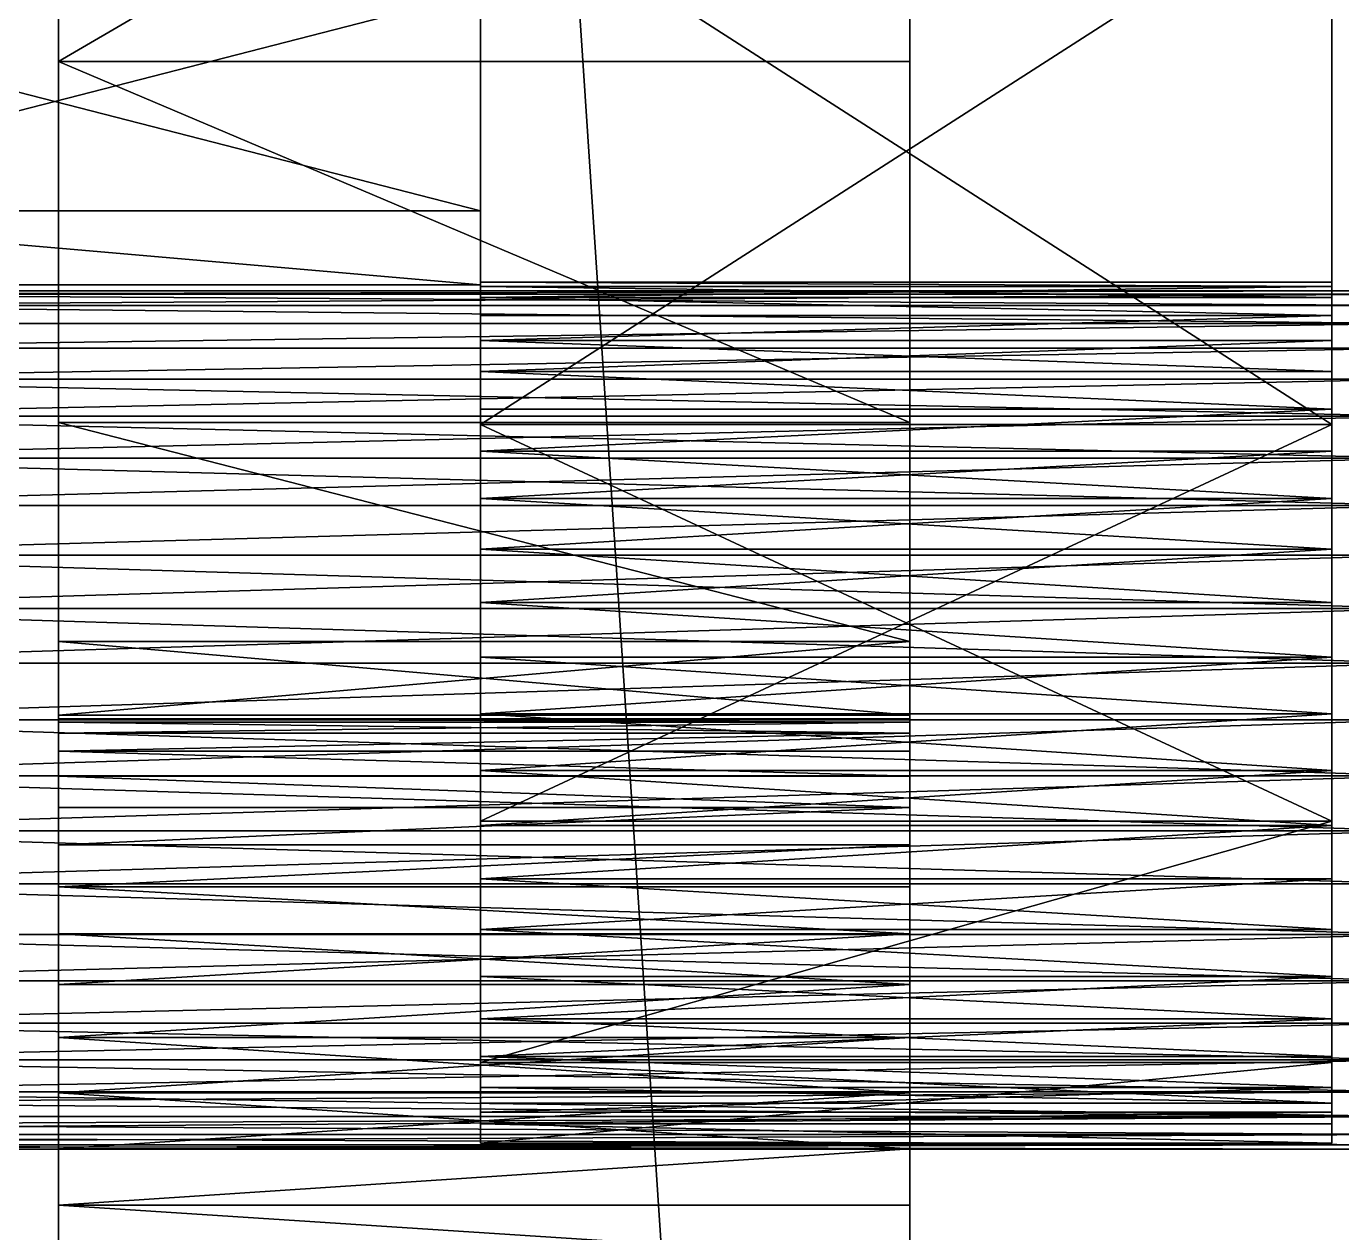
# Model space of a CAD drawing. Extents: x -30 to 83, y -53 to 60.
# Drawn here: x -9.245 to -6.181, y -31.209 to -28.398 of the extents above; entities that cross this region are included whole.
import ezdxf

# ---------------------------------------------------------------- set-up
doc = ezdxf.new("R2010")
doc.units = 0
doc.header["$MEASUREMENT"] = 0

msp = doc.modelspace()

# ---------------------------------------------------------------- linework, layer by layer
for points in [[(-9.17, -40), (-9.17, -10.869, 24.006001), (-9.17, 60)], [(63.169998, -40), (-9.17, -40), (63.169998, 60)], [(-9.17, 60), (63.169998, 60), (-9.17, -40)], [(-7.187, -40, 2), (-7.187, 58, 2), (-7.187, -10.869, 24.006001)], [(-7.187, 58, 2), (-7.187, -40, 2), (61.187, -40, 2)], [(61.187, 58, 2), (-7.187, 58, 2), (61.187, -40, 2)], [(-7.187, -7.998, 70), (-9.17, -10.003, 70), (-7.187, -40, 70)], [(-7.187, -7.998, 70), (-7.187, -40, 70), (-7.187, -9.384, 67.926003)], [(-7.187, -9.501, 67.867996), (-7.187, -9.384, 67.926003), (-7.187, -40, 70)], [(-7.187, -9.61, 67.794998), (-7.187, -9.501, 67.867996), (-7.187, -40, 70)], [(-7.187, -9.61, 67.794998), (-7.187, -40, 70), (-7.187, -9.709, 67.709)], [(-7.187, -9.709, 67.709), (-7.187, -40, 70), (-7.187, -9.795, 67.610001)], [(-7.187, -9.868, 67.500999), (-7.187, -9.795, 67.610001), (-7.187, -40, 70)], [(-7.187, -9.868, 67.500999), (-7.187, -40, 70), (-7.187, -9.926, 67.384003)], [(-7.187, -40, 70), (-7.187, -12.611, 65.831001), (-7.187, -9.926, 67.384003)], [(-9.17, -40, 70), (-7.187, -40, 70), (-9.17, -10.003, 70)], [(-9.17, -10.003, 70), (-9.17, -15.177, 65.320999), (-9.17, -40, 70)], [(-9.17, -11, 23.997999), (-9.17, -10.869, 24.006001), (-9.17, -40)], [(-7.187, -11, 23.997999), (-7.187, -40, 2), (-7.187, -10.869, 24.006001)], [(-9.17, -40), (-9.17, -11.131, 24.006001), (-9.17, -11, 23.997999)], [(-7.187, -11.131, 24.006001), (-7.187, -40, 2), (-7.187, -11, 23.997999)], [(-9.17, -40), (-9.17, -11.259, 24.032), (-9.17, -11.131, 24.006001)], [(-7.187, -11.259, 24.032), (-7.187, -40, 2), (-7.187, -11.131, 24.006001)], [(-9.17, -40), (-9.17, -11.384, 24.073999), (-9.17, -11.259, 24.032)], [(-7.187, -11.384, 24.073999), (-7.187, -40, 2), (-7.187, -11.259, 24.032)], [(-9.17, -11.384, 24.073999), (-9.17, -40), (-9.17, -11.501, 24.132)], [(-7.187, -11.501, 24.132), (-7.187, -40, 2), (-7.187, -11.384, 24.073999)], [(-9.17, -11.501, 24.132), (-9.17, -40), (-9.17, -11.61, 24.205)], [(-7.187, -11.61, 24.205), (-7.187, -40, 2), (-7.187, -11.501, 24.132)], [(-9.17, -11.61, 24.205), (-9.17, -40), (-9.17, -11.709, 24.291)], [(-7.187, -11.61, 24.205), (-7.187, -11.709, 24.291), (-7.187, -40, 2)], [(-9.17, -11.709, 24.291), (-9.17, -40), (-9.17, -11.795, 24.389999)], [(-7.187, -11.795, 24.389999), (-7.187, -40, 2), (-7.187, -11.709, 24.291)], [(-9.17, -11.795, 24.389999), (-9.17, -40), (-9.17, -11.868, 24.499001)], [(-7.187, -11.868, 24.499001), (-7.187, -40, 2), (-7.187, -11.795, 24.389999)], [(-9.17, -11.926, 24.615999), (-9.17, -11.868, 24.499001), (-9.17, -40)], [(-7.187, -11.868, 24.499001), (-7.187, -11.926, 24.615999), (-7.187, -40, 2)], [(-9.17, -11.968, 24.740999), (-9.17, -11.926, 24.615999), (-9.17, -40)], [(-7.187, -11.926, 24.615999), (-7.187, -11.968, 24.740999), (-7.187, -40, 2)], [(-9.17, -40), (-9.17, -11.994, 24.868999), (-9.17, -11.968, 24.740999)], [(-7.187, -11.968, 24.740999), (-7.187, -11.994, 24.868999), (-7.187, -40, 2)], [(-9.17, -40), (-9.17, -12.611, 26.169001), (-9.17, -11.994, 25.131001)], [(-9.17, -40), (-9.17, -11.994, 25.131001), (-9.17, -12.003, 25)], [(-9.17, -12.003, 25), (-9.17, -11.994, 24.868999), (-9.17, -40)], [(-7.187, -15.177, 26.679001), (-7.187, -40, 2), (-7.187, -11.994, 24.868999)], [(-9.17, -15.177, 26.679001), (-9.17, -12.611, 26.169001), (-9.17, -40)], [(-7.187, -15.177, 65.320999), (-7.187, -12.611, 65.831001), (-7.187, -40, 70)], [(-9.17, -17.655001, 27.52), (-9.17, -15.177, 26.679001), (-9.17, -40)], [(-9.17, -15.177, 65.320999), (-9.17, -17.655001, 64.480003), (-9.17, -40, 70)], [(-7.187, -15.177, 65.320999), (-7.187, -40, 70), (-7.187, -17.655001, 64.480003)], [(-7.187, -17.655001, 27.52), (-7.187, -40, 2), (-7.187, -15.177, 26.679001)], [(-8.187221, -28.827999, 43.389999), (-8.187221, -17.004002, 37.995998), (-8.187221, -29, 46)], [(-8.187221, -28.318001, 40.824001), (-8.187221, -17.004002, 37.995998), (-8.187221, -28.827999, 43.389999)], [(-8.187221, -17.004002, 54.006001), (-8.187221, -29, 46), (-8.187221, -17.004002, 37.995998)], [(-8.187221, -29, 46), (-8.187221, -17.004002, 54.006001), (-8.187221, -28.827999, 48.610001)], [(-8.187221, -28.827999, 48.610001), (-8.187221, -17.004002, 54.006001), (-8.187221, -28.318001, 51.175999)], [(-9.17, -20.000999, 28.677), (-9.17, -17.655001, 27.52), (-9.17, -40)], [(-9.17, -20.000999, 63.323002), (-9.17, -40, 70), (-9.17, -17.655001, 64.480003)], [(-7.187, -17.655001, 64.480003), (-7.187, -40, 70), (-7.187, -20.000999, 63.323002)], [(-7.187, -20.000999, 28.677), (-7.187, -40, 2), (-7.187, -17.655001, 27.52)], [(-9.17, -20.000999, 63.323002), (-9.17, -22.177, 61.868999), (-9.17, -40, 70)], [(-9.17, -22.177, 30.131001), (-9.17, -20.000999, 28.677), (-9.17, -40)], [(-7.187, -22.177, 30.131001), (-7.187, -40, 2), (-7.187, -20.000999, 28.677)], [(-7.187, -22.177, 61.868999), (-7.187, -20.000999, 63.323002), (-7.187, -40, 70)], [(-9.17, -24.143999, 31.856001), (-9.17, -22.177, 30.131001), (-9.17, -40)], [(-9.17, -24.143999, 60.144001), (-9.17, -40, 70), (-9.17, -22.177, 61.868999)], [(-7.187, -22.177, 30.131001), (-7.187, -24.143999, 31.856001), (-7.187, -40, 2)], [(-7.187, -22.177, 61.868999), (-7.187, -40, 70), (-7.187, -24.143999, 60.144001)], [(-8.187221, -29.326, 54.419998), (-8.187221, -28.052, 57), (-8.187221, -23.290001, 54.25)], [(-8.187221, -23.290001, 54.25), (-8.187221, -24.243999, 52.313999), (-8.187221, -29.326, 54.419998)], [(-8.187221, -24.243999, 39.686001), (-8.187221, -23.290001, 37.75), (-8.187221, -29.326, 37.580002)], [(-8.187221, -28.052, 35), (-8.187221, -29.326, 37.580002), (-8.187221, -23.290001, 37.75)], [(-6.204241, -28.052, 57), (-6.204241, -29.326, 54.419998), (-6.204241, -23.290001, 54.25)], [(-6.204241, -24.243999, 52.313999), (-6.204241, -23.290001, 54.25), (-6.204241, -29.326, 54.419998)], [(-6.204241, -24.243999, 39.686001), (-6.204241, -29.326, 37.580002), (-6.204241, -23.290001, 37.75)], [(-6.204241, -28.052, 35), (-6.204241, -23.290001, 37.75), (-6.204241, -29.326, 37.580002)], [(-9.17, -40, 70), (-9.17, -24.143999, 60.144001), (-9.17, -25.868999, 58.176998)], [(-9.17, -25.868999, 33.823002), (-9.17, -24.143999, 31.856001), (-9.17, -40)], [(-7.187, -25.868999, 33.823002), (-7.187, -40, 2), (-7.187, -24.143999, 31.856001)], [(-7.187, -25.868999, 58.176998), (-7.187, -24.143999, 60.144001), (-7.187, -40, 70)], [(-8.187221, -29.326, 37.580002), (-8.187221, -30.25, 40.306), (-8.187221, -24.243999, 39.686001)], [(-8.187221, -24.938, 41.73), (-8.187221, -24.243999, 39.686001), (-8.187221, -30.25, 40.306)], [(-8.187221, -30.25, 51.694), (-8.187221, -29.326, 54.419998), (-8.187221, -24.243999, 52.313999)], [(-8.187221, -24.243999, 52.313999), (-8.187221, -24.938, 50.27), (-8.187221, -30.25, 51.694)], [(-6.204241, -24.243999, 52.313999), (-6.204241, -30.25, 51.694), (-6.204241, -24.938, 50.27)], [(-6.204241, -30.25, 51.694), (-6.204241, -24.243999, 52.313999), (-6.204241, -29.326, 54.419998)], [(-6.204241, -24.938, 41.73), (-6.204241, -30.25, 40.306), (-6.204241, -24.243999, 39.686001)], [(-6.204241, -29.326, 37.580002), (-6.204241, -24.243999, 39.686001), (-6.204241, -30.25, 40.306)], [(-8.187221, -29.74, 47.970001), (-8.187221, -29.868, 47.995998), (-8.187221, -24.938, 50.27)], [(-8.187221, -29.615999, 47.928001), (-8.187221, -24.938, 50.27), (-8.187221, -29.497999, 47.869999)], [(-8.187221, -29.497999, 47.869999), (-8.187221, -24.938, 50.27), (-8.187221, -29.388, 47.798)], [(-8.187221, -29.388, 47.798), (-8.187221, -24.938, 50.27), (-8.187221, -29.290001, 47.709999)], [(-8.187221, -29.290001, 47.709999), (-8.187221, -24.938, 50.27), (-8.187221, -29.202, 47.612)], [(-8.187221, -29.202, 47.612), (-8.187221, -24.938, 50.27), (-8.187221, -29.129999, 47.501999)], [(-8.187221, -30.812, 48.872002), (-8.187221, -24.938, 50.27), (-8.187221, -29.868, 47.995998)], [(-8.187221, -29.74, 47.970001), (-8.187221, -24.938, 50.27), (-8.187221, -29.615999, 47.928001)], [(-8.187221, -30.25, 40.306), (-8.187221, -30.812, 43.127998), (-8.187221, -24.938, 41.73)], [(-8.187221, -25.358, 43.846001), (-8.187221, -24.938, 41.73), (-8.187221, -30.812, 43.127998)], [(-8.187221, -30.812, 48.872002), (-8.187221, -30.25, 51.694), (-8.187221, -24.938, 50.27)], [(-8.187221, -25.358, 48.153999), (-8.187221, -29.129999, 47.501999), (-8.187221, -24.938, 50.27)], [(-6.204241, -24.938, 50.27), (-6.204241, -30.25, 51.694), (-6.204241, -25.358, 48.153999)], [(-6.204241, -30.25, 40.306), (-6.204241, -24.938, 41.73), (-6.204241, -30.812, 43.127998)], [(-6.204241, -25.358, 43.846001), (-6.204241, -30.812, 43.127998), (-6.204241, -24.938, 41.73)], [(-8.187221, -25.5, 46), (-8.187221, -25.358, 43.846001), (-8.187221, -29.072001, 46.616001)], [(-8.187221, -29.202, 46.388), (-8.187221, -29.129999, 46.498001), (-8.187221, -25.358, 43.846001)], [(-8.187221, -29.290001, 46.290001), (-8.187221, -29.202, 46.388), (-8.187221, -25.358, 43.846001)], [(-8.187221, -29.129999, 47.501999), (-8.187221, -25.358, 48.153999), (-8.187221, -29.072001, 47.383999)], [(-8.187221, -29.004, 47.132), (-8.187221, -29.030001, 47.259998), (-8.187221, -25.358, 48.153999)], [(-8.187221, -29.030001, 47.259998), (-8.187221, -29.072001, 47.383999), (-8.187221, -25.358, 48.153999)], [(-8.187221, -29.129999, 46.498001), (-8.187221, -29.072001, 46.616001), (-8.187221, -25.358, 43.846001)], [(-8.187221, -28.993999, 47), (-8.187221, -29.004, 47.132), (-8.187221, -25.358, 48.153999)], [(-8.187221, -25.5, 46), (-8.187221, -28.993999, 47), (-8.187221, -25.358, 48.153999)], [(-8.187221, -29.388, 46.202), (-8.187221, -29.290001, 46.290001), (-8.187221, -25.358, 43.846001)], [(-8.187221, -29.497999, 46.130001), (-8.187221, -29.388, 46.202), (-8.187221, -25.358, 43.846001)], [(-8.187221, -29.615999, 46.071999), (-8.187221, -29.497999, 46.130001), (-8.187221, -25.358, 43.846001)], [(-8.187221, -25.358, 43.846001), (-8.187221, -30.812, 43.127998), (-8.187221, -29.615999, 46.071999)], [(-6.204241, -29.615999, 46.071999), (-6.204241, -25.358, 43.846001), (-6.204241, -29.497999, 46.130001)], [(-6.204241, -29.497999, 46.130001), (-6.204241, -25.358, 43.846001), (-6.204241, -29.388, 46.202)], [(-6.204241, -29.290001, 47.709999), (-6.204241, -25.358, 48.153999), (-6.204241, -29.388, 47.798)], [(-6.204241, -25.358, 48.153999), (-6.204241, -30.25, 51.694), (-6.204241, -29.388, 47.798)], [(-6.204241, -29.202, 47.612), (-6.204241, -25.358, 48.153999), (-6.204241, -29.290001, 47.709999)], [(-6.204241, -29.129999, 47.501999), (-6.204241, -25.358, 48.153999), (-6.204241, -29.202, 47.612)], [(-6.204241, -29.030001, 47.259998), (-6.204241, -25.358, 48.153999), (-6.204241, -29.072001, 47.383999)], [(-6.204241, -29.129999, 47.501999), (-6.204241, -29.072001, 47.383999), (-6.204241, -25.358, 48.153999)], [(-6.204241, -29.004, 47.132), (-6.204241, -25.358, 48.153999), (-6.204241, -29.030001, 47.259998)], [(-6.204241, -25.358, 43.846001), (-6.204241, -25.5, 46), (-6.204241, -29.072001, 46.616001)], [(-6.204241, -29.202, 46.388), (-6.204241, -25.358, 43.846001), (-6.204241, -29.129999, 46.498001)], [(-6.204241, -29.072001, 46.616001), (-6.204241, -29.129999, 46.498001), (-6.204241, -25.358, 43.846001)], [(-6.204241, -29.290001, 46.290001), (-6.204241, -25.358, 43.846001), (-6.204241, -29.202, 46.388)], [(-6.204241, -25.5, 46), (-6.204241, -25.358, 48.153999), (-6.204241, -28.993999, 47)], [(-6.204241, -29.004, 47.132), (-6.204241, -28.993999, 47), (-6.204241, -25.358, 48.153999)], [(-6.204241, -29.290001, 46.290001), (-6.204241, -29.388, 46.202), (-6.204241, -25.358, 43.846001)], [(-6.204241, -25.358, 43.846001), (-6.204241, -29.615999, 46.071999), (-6.204241, -30.812, 43.127998)], [(-8.187221, -25.5, 46), (-8.187221, -29.004, 46.868), (-8.187221, -28.993999, 47)], [(-8.187221, -25.5, 46), (-8.187221, -29.030001, 46.740002), (-8.187221, -29.004, 46.868)], [(-8.187221, -29.072001, 46.616001), (-8.187221, -29.030001, 46.740002), (-8.187221, -25.5, 46)], [(-6.204241, -28.993999, 47), (-6.204241, -29.004, 46.868), (-6.204241, -25.5, 46)], [(-6.204241, -29.004, 46.868), (-6.204241, -29.030001, 46.740002), (-6.204241, -25.5, 46)], [(-6.204241, -29.030001, 46.740002), (-6.204241, -29.072001, 46.616001), (-6.204241, -25.5, 46)], [(-9.17, -25.868999, 58.176998), (-9.17, -27.323, 56.000999), (-9.17, -40, 70)], [(-9.17, -27.323, 35.999001), (-9.17, -25.868999, 33.823002), (-9.17, -40)], [(-7.187, -25.868999, 33.823002), (-7.187, -27.323, 35.999001), (-7.187, -40, 2)], [(-7.187, -25.868999, 58.176998), (-7.187, -40, 70), (-7.187, -27.323, 56.000999)], [(-9.17, -27.323, 35.999001), (-9.17, -40), (-9.17, -28.48, 38.345001)], [(-9.17, -27.323, 56.000999), (-9.17, -28.48, 53.654999), (-9.17, -40, 70)], [(-7.187, -27.323, 35.999001), (-9.17, -27.323, 35.999001), (-9.17, -28.48, 38.345001)], [(-7.187, -27.323, 35.999001), (-9.17, -28.48, 38.345001), (-7.187, -28.48, 38.345001)], [(-9.17, -27.323, 56.000999), (-7.187, -27.323, 56.000999), (-9.17, -28.48, 53.654999)], [(-7.187, -28.48, 53.654999), (-9.17, -28.48, 53.654999), (-7.187, -27.323, 56.000999)], [(-7.187, -28.48, 38.345001), (-7.187, -40, 2), (-7.187, -27.323, 35.999001)], [(-7.187, -28.48, 53.654999), (-7.187, -27.323, 56.000999), (-7.187, -40, 70)], [(-8.187221, -28.052, 57), (-8.187221, -29.326, 54.419998), (-6.204241, -29.326, 54.419998)], [(-8.187221, -28.052, 57), (-6.204241, -29.326, 54.419998), (-6.204241, -28.052, 57)], [(-8.187221, -29.326, 37.580002), (-8.187221, -28.052, 35), (-6.204241, -28.052, 35)], [(-8.187221, -29.326, 37.580002), (-6.204241, -28.052, 35), (-6.204241, -29.326, 37.580002)], [(-10.1702, -28.827999, 43.389999), (-10.1702, -28.318001, 40.824001), (-8.187221, -28.318001, 40.824001)], [(-10.1702, -28.827999, 43.389999), (-8.187221, -28.318001, 40.824001), (-8.187221, -28.827999, 43.389999)], [(-10.1702, -28.318001, 51.175999), (-10.1702, -28.827999, 48.610001), (-8.187221, -28.827999, 48.610001)], [(-10.1702, -28.318001, 51.175999), (-8.187221, -28.827999, 48.610001), (-8.187221, -28.318001, 51.175999)], [(-9.17, -29.320999, 40.823002), (-9.17, -28.48, 38.345001), (-9.17, -40)], [(-9.17, -28.48, 53.654999), (-9.17, -29.320999, 51.176998), (-9.17, -40, 70)], [(-9.17, -29.320999, 40.823002), (-7.187, -29.320999, 40.823002), (-9.17, -28.48, 38.345001)], [(-7.187, -28.48, 38.345001), (-9.17, -28.48, 38.345001), (-7.187, -29.320999, 40.823002)], [(-7.187, -29.320999, 51.176998), (-9.17, -29.320999, 51.176998), (-9.17, -28.48, 53.654999)], [(-7.187, -29.320999, 51.176998), (-9.17, -28.48, 53.654999), (-7.187, -28.48, 53.654999)], [(-7.187, -29.320999, 40.823002), (-7.187, -40, 2), (-7.187, -28.48, 38.345001)], [(-7.187, -28.48, 53.654999), (-7.187, -40, 70), (-7.187, -29.320999, 51.176998)], [(-8.187221, -29, 46), (-10.1702, -29, 46), (-10.1702, -28.827999, 43.389999)], [(-8.187221, -29, 46), (-10.1702, -28.827999, 43.389999), (-8.187221, -28.827999, 43.389999)], [(-10.1702, -28.827999, 48.610001), (-10.1702, -29, 46), (-8.187221, -29, 46)], [(-10.1702, -28.827999, 48.610001), (-8.187221, -29, 46), (-8.187221, -28.827999, 48.610001)], [(-6.204241, -29.004, 46.868), (-8.187221, -28.993999, 47), (-8.187221, -29.004, 46.868)], [(-6.204241, -28.993999, 47), (-6.204241, -29.004, 47.132), (-8.187221, -28.993999, 47)], [(-6.204241, -28.993999, 47), (-8.187221, -28.993999, 47), (-6.204241, -29.004, 46.868)], [(-6.204241, -29.004, 47.132), (-8.187221, -29.004, 47.132), (-8.187221, -28.993999, 47)], [(-6.204241, -29.004, 46.868), (-8.187221, -29.004, 46.868), (-8.187221, -29.030001, 46.740002)], [(-6.204241, -29.004, 47.132), (-6.204241, -29.030001, 47.259998), (-8.187221, -29.004, 47.132)], [(-6.204241, -29.004, 46.868), (-8.187221, -29.030001, 46.740002), (-6.204241, -29.030001, 46.740002)], [(-8.187221, -29.030001, 47.259998), (-8.187221, -29.004, 47.132), (-6.204241, -29.030001, 47.259998)], [(-10.110714, -29.022001, 46.869999), (-6, -29.014, 47), (-6, -29.022001, 46.869999)], [(-10.110714, -29.022001, 47.130001), (-6, -29.022001, 47.130001), (-6, -29.014, 47)], [(-10.110714, -29.022001, 46.869999), (-10.110714, -29.014, 47), (-6, -29.014, 47)], [(-10.110714, -29.022001, 47.130001), (-6, -29.014, 47), (-10.110714, -29.014, 47)], [(-10.110714, -29.022001, 46.869999), (-6, -29.022001, 46.869999), (-10.110714, -29.048, 46.742001)], [(-6, -29.022001, 47.130001), (-10.110714, -29.022001, 47.130001), (-6, -29.048, 47.257999)], [(-10.110714, -29.048, 47.257999), (-6, -29.048, 47.257999), (-10.110714, -29.022001, 47.130001)], [(-6, -29.022001, 46.869999), (-6, -29.048, 46.742001), (-10.110714, -29.048, 46.742001)], [(-6.204241, -29.072001, 46.616001), (-8.187221, -29.030001, 46.740002), (-8.187221, -29.072001, 46.616001)], [(-6.204241, -29.072001, 47.383999), (-8.187221, -29.072001, 47.383999), (-8.187221, -29.030001, 47.259998)], [(-6.204241, -29.030001, 46.740002), (-8.187221, -29.030001, 46.740002), (-6.204241, -29.072001, 46.616001)], [(-8.187221, -29.030001, 47.259998), (-6.204241, -29.030001, 47.259998), (-6.204241, -29.072001, 47.383999)], [(-6, -29.09, 47.382), (-6, -29.048, 47.257999), (-10.110714, -29.048, 47.257999)], [(-10.110714, -29.048, 46.742001), (-6, -29.048, 46.742001), (-6, -29.09, 46.618)], [(-6, -29.09, 47.382), (-10.110714, -29.048, 47.257999), (-10.110714, -29.09, 47.382)], [(-10.110714, -29.09, 46.618), (-10.110714, -29.048, 46.742001), (-6, -29.09, 46.618)], [(-6.204241, -29.072001, 46.616001), (-8.187221, -29.072001, 46.616001), (-8.187221, -29.129999, 46.498001)], [(-8.187221, -29.129999, 47.501999), (-8.187221, -29.072001, 47.383999), (-6.204241, -29.072001, 47.383999)], [(-6.204241, -29.072001, 46.616001), (-8.187221, -29.129999, 46.498001), (-6.204241, -29.129999, 46.498001)], [(-6.204241, -29.129999, 47.501999), (-8.187221, -29.129999, 47.501999), (-6.204241, -29.072001, 47.383999)], [(-6, -29.09, 46.618), (-6, -29.148001, 46.5), (-10.110714, -29.148001, 46.5)], [(-10.110714, -29.148001, 47.5), (-6, -29.148001, 47.5), (-6, -29.09, 47.382)], [(-10.110714, -29.09, 47.382), (-10.110714, -29.148001, 47.5), (-6, -29.09, 47.382)], [(-6, -29.09, 46.618), (-10.110714, -29.148001, 46.5), (-10.110714, -29.09, 46.618)], [(-8.187221, -29.202, 46.388), (-6.204241, -29.202, 46.388), (-8.187221, -29.129999, 46.498001)], [(-6.204241, -29.129999, 46.498001), (-8.187221, -29.129999, 46.498001), (-6.204241, -29.202, 46.388)], [(-8.187221, -29.129999, 47.501999), (-6.204241, -29.129999, 47.501999), (-8.187221, -29.202, 47.612)], [(-6.204241, -29.202, 47.612), (-8.187221, -29.202, 47.612), (-6.204241, -29.129999, 47.501999)], [(-10.110714, -29.148001, 46.5), (-6, -29.148001, 46.5), (-10.110714, -29.220001, 46.391998)], [(-10.110714, -29.220001, 47.608002), (-6, -29.220001, 47.608002), (-6, -29.148001, 47.5)], [(-10.110714, -29.220001, 47.608002), (-6, -29.148001, 47.5), (-10.110714, -29.148001, 47.5)], [(-6, -29.148001, 46.5), (-6, -29.220001, 46.391998), (-10.110714, -29.220001, 46.391998)], [(-6, -29.306, 47.708), (-6, -29.220001, 47.608002), (-10.110714, -29.220001, 47.608002)], [(-6, -29.306, 46.292), (-10.110714, -29.306, 46.292), (-6, -29.220001, 46.391998)], [(-10.110714, -29.220001, 46.391998), (-6, -29.220001, 46.391998), (-10.110714, -29.306, 46.292)], [(-6, -29.306, 47.708), (-10.110714, -29.220001, 47.608002), (-10.110714, -29.306, 47.708)], [(-8.187221, -29.290001, 46.290001), (-6.204241, -29.290001, 46.290001), (-8.187221, -29.202, 46.388)], [(-8.187221, -29.202, 46.388), (-6.204241, -29.290001, 46.290001), (-6.204241, -29.202, 46.388)], [(-6.204241, -29.290001, 47.709999), (-8.187221, -29.290001, 47.709999), (-8.187221, -29.202, 47.612)], [(-6.204241, -29.290001, 47.709999), (-8.187221, -29.202, 47.612), (-6.204241, -29.202, 47.612)], [(-6, -29.306, 47.708), (-10.110714, -29.306, 47.708), (-10.110714, -29.404001, 47.793999)], [(-6, -29.306, 47.708), (-10.110714, -29.404001, 47.793999), (-6, -29.404001, 47.793999)], [(-10.110714, -29.306, 46.292), (-6, -29.306, 46.292), (-6, -29.404001, 46.206001)], [(-10.110714, -29.404001, 46.206001), (-10.110714, -29.306, 46.292), (-6, -29.404001, 46.206001)], [(-6.204241, -29.290001, 46.290001), (-8.187221, -29.290001, 46.290001), (-8.187221, -29.388, 46.202)], [(-6.204241, -29.290001, 46.290001), (-8.187221, -29.388, 46.202), (-6.204241, -29.388, 46.202)], [(-6.204241, -29.388, 47.798), (-8.187221, -29.388, 47.798), (-6.204241, -29.290001, 47.709999)], [(-8.187221, -29.290001, 47.709999), (-6.204241, -29.290001, 47.709999), (-8.187221, -29.388, 47.798)], [(-9.17, -31.013, 48.002998), (-9.17, -31.143999, 47.993999), (-9.17, -29.320999, 51.176998)], [(-9.17, -29.320999, 51.176998), (-9.17, -29.830999, 48.611), (-9.17, -30.882999, 47.993999)], [(-9.17, -30.882999, 47.993999), (-9.17, -31.013, 48.002998), (-9.17, -29.320999, 51.176998)], [(-9.17, -40, 70), (-9.17, -29.320999, 51.176998), (-9.17, -31.143999, 47.993999)], [(-9.17, -29.830999, 43.389), (-7.187, -29.830999, 43.389), (-9.17, -29.320999, 40.823002)], [(-9.17, -29.830999, 43.389), (-9.17, -29.320999, 40.823002), (-9.17, -40)], [(-9.17, -29.320999, 51.176998), (-7.187, -29.830999, 48.611), (-9.17, -29.830999, 48.611)], [(-7.187, -29.320999, 40.823002), (-9.17, -29.320999, 40.823002), (-7.187, -29.830999, 43.389)], [(-9.17, -29.320999, 51.176998), (-7.187, -29.320999, 51.176998), (-7.187, -29.830999, 48.611)], [(-8.187221, -29.326, 54.419998), (-8.187221, -30.25, 51.694), (-6.204241, -30.25, 51.694)], [(-8.187221, -29.326, 54.419998), (-6.204241, -30.25, 51.694), (-6.204241, -29.326, 54.419998)], [(-8.187221, -30.25, 40.306), (-8.187221, -29.326, 37.580002), (-6.204241, -29.326, 37.580002)], [(-8.187221, -30.25, 40.306), (-6.204241, -29.326, 37.580002), (-6.204241, -30.25, 40.306)], [(-7.187, -31.013, 48.002998), (-7.187, -29.320999, 51.176998), (-7.187, -31.143999, 47.993999)], [(-7.187, -30.882999, 47.993999), (-7.187, -29.320999, 51.176998), (-7.187, -31.013, 48.002998)], [(-7.187, -29.320999, 51.176998), (-7.187, -30.882999, 47.993999), (-7.187, -29.830999, 48.611)], [(-7.187, -40, 70), (-7.187, -31.143999, 47.993999), (-7.187, -29.320999, 51.176998)], [(-7.187, -29.320999, 40.823002), (-7.187, -29.830999, 43.389), (-7.187, -40, 2)], [(-10.110714, -29.404001, 47.793999), (-6, -29.514, 47.866001), (-6, -29.404001, 47.793999)], [(-6, -29.404001, 46.206001), (-6, -29.514, 46.133999), (-10.110714, -29.514, 46.133999)], [(-10.110714, -29.404001, 47.793999), (-10.110714, -29.514, 47.866001), (-6, -29.514, 47.866001)], [(-6, -29.404001, 46.206001), (-10.110714, -29.514, 46.133999), (-10.110714, -29.404001, 46.206001)], [(-6.204241, -29.497999, 46.130001), (-6.204241, -29.388, 46.202), (-8.187221, -29.497999, 46.130001)], [(-6.204241, -29.388, 46.202), (-8.187221, -29.388, 46.202), (-8.187221, -29.497999, 46.130001)], [(-6.204241, -29.497999, 47.869999), (-8.187221, -29.497999, 47.869999), (-8.187221, -29.388, 47.798)], [(-6.204241, -29.388, 47.798), (-6.204241, -29.497999, 47.869999), (-8.187221, -29.388, 47.798)], [(-6.204241, -29.497999, 47.869999), (-6.204241, -29.388, 47.798), (-6.204241, -30.25, 51.694)], [(-8.187221, -29.497999, 46.130001), (-8.187221, -29.615999, 46.071999), (-6.204241, -29.615999, 46.071999)], [(-8.187221, -29.497999, 47.869999), (-6.204241, -29.497999, 47.869999), (-8.187221, -29.615999, 47.928001)], [(-6.204241, -29.497999, 46.130001), (-8.187221, -29.497999, 46.130001), (-6.204241, -29.615999, 46.071999)], [(-6.204241, -29.615999, 47.928001), (-8.187221, -29.615999, 47.928001), (-6.204241, -29.497999, 47.869999)], [(-6.204241, -29.615999, 47.928001), (-6.204241, -29.497999, 47.869999), (-6.204241, -30.25, 51.694)], [(-6, -29.514, 47.866001), (-10.110714, -29.630001, 47.924), (-6, -29.630001, 47.924)], [(-6, -29.630001, 46.076), (-10.110714, -29.630001, 46.076), (-6, -29.514, 46.133999)], [(-10.110714, -29.514, 46.133999), (-6, -29.514, 46.133999), (-10.110714, -29.630001, 46.076)], [(-6, -29.514, 47.866001), (-10.110714, -29.514, 47.866001), (-10.110714, -29.630001, 47.924)], [(-8.187221, -29.74, 46.029999), (-8.187221, -29.615999, 46.071999), (-8.187221, -30.812, 43.127998)], [(-6.204241, -29.615999, 46.071999), (-8.187221, -29.74, 46.029999), (-6.204241, -29.74, 46.029999)], [(-6.204241, -29.615999, 46.071999), (-8.187221, -29.615999, 46.071999), (-8.187221, -29.74, 46.029999)], [(-6.204241, -29.615999, 47.928001), (-6.204241, -29.74, 47.970001), (-8.187221, -29.615999, 47.928001)], [(-8.187221, -29.74, 47.970001), (-8.187221, -29.615999, 47.928001), (-6.204241, -29.74, 47.970001)], [(-6.204241, -29.74, 46.029999), (-6.204241, -30.812, 43.127998), (-6.204241, -29.615999, 46.071999)], [(-6.204241, -29.74, 47.970001), (-6.204241, -29.615999, 47.928001), (-6.204241, -30.25, 51.694)], [(-10.110714, -29.630001, 46.076), (-6, -29.630001, 46.076), (-6, -29.754, 46.034)], [(-10.110714, -29.754, 47.966), (-6, -29.630001, 47.924), (-10.110714, -29.630001, 47.924)], [(-6, -29.754, 47.966), (-6, -29.630001, 47.924), (-10.110714, -29.754, 47.966)], [(-10.110714, -29.630001, 46.076), (-6, -29.754, 46.034), (-10.110714, -29.754, 46.034)], [(-8.187221, -29.868, 46.004002), (-8.187221, -29.74, 46.029999), (-8.187221, -30.812, 43.127998)], [(-8.187221, -29.868, 46.004002), (-6.204241, -29.868, 46.004002), (-8.187221, -29.74, 46.029999)], [(-6.204241, -29.74, 46.029999), (-8.187221, -29.74, 46.029999), (-6.204241, -29.868, 46.004002)], [(-6.204241, -29.868, 47.995998), (-8.187221, -29.868, 47.995998), (-8.187221, -29.74, 47.970001)], [(-8.187221, -29.74, 47.970001), (-6.204241, -29.74, 47.970001), (-6.204241, -29.868, 47.995998)], [(-6.204241, -29.868, 46.004002), (-6.204241, -30.812, 43.127998), (-6.204241, -29.74, 46.029999)], [(-6.204241, -29.74, 47.970001), (-6.204241, -30.25, 51.694), (-6.204241, -29.868, 47.995998)], [(-10.110714, -29.754, 47.966), (-6, -29.882, 47.992001), (-6, -29.754, 47.966)], [(-10.110714, -29.882, 46.007999), (-6, -29.754, 46.034), (-6, -29.882, 46.007999)], [(-6, -29.882, 47.992001), (-10.110714, -29.754, 47.966), (-10.110714, -29.882, 47.992001)], [(-10.110714, -29.754, 46.034), (-6, -29.754, 46.034), (-10.110714, -29.882, 46.007999)], [(-9.17, -30.754, 46.032001), (-9.17, -29.830999, 43.389), (-9.17, -30.882999, 46.006001)], [(-9.17, -30.003, 46), (-9.17, -29.830999, 43.389), (-9.17, -30.511999, 46.132)], [(-9.17, -30.629999, 46.074001), (-9.17, -30.511999, 46.132), (-9.17, -29.830999, 43.389)], [(-9.17, -30.511999, 47.868), (-9.17, -30.629999, 47.925999), (-9.17, -29.830999, 48.611)], [(-9.17, -30.403, 47.794998), (-9.17, -30.511999, 47.868), (-9.17, -29.830999, 48.611)], [(-9.17, -30.045, 47.258999), (-9.17, -30.087, 47.383999), (-9.17, -29.830999, 48.611)], [(-9.17, -30.145, 47.500999), (-9.17, -30.218, 47.610001), (-9.17, -29.830999, 48.611)], [(-9.17, -30.218, 47.610001), (-9.17, -30.305, 47.709), (-9.17, -29.830999, 48.611)], [(-9.17, -30.305, 47.709), (-9.17, -30.403, 47.794998), (-9.17, -29.830999, 48.611)], [(-9.17, -30.629999, 47.925999), (-9.17, -30.754, 47.967999), (-9.17, -29.830999, 48.611)], [(-9.17, -30.011, 47), (-9.17, -30.018999, 47.131001), (-9.17, -29.830999, 48.611)], [(-9.17, -30.018999, 47.131001), (-9.17, -30.045, 47.258999), (-9.17, -29.830999, 48.611)], [(-9.17, -30.087, 47.383999), (-9.17, -30.145, 47.500999), (-9.17, -29.830999, 48.611)], [(-9.17, -31.273001, 46.032001), (-9.17, -29.830999, 43.389), (-9.17, -31.396999, 46.074001)], [(-9.17, -31.143999, 46.006001), (-9.17, -29.830999, 43.389), (-9.17, -31.273001, 46.032001)], [(-9.17, -31.013, 45.998001), (-9.17, -29.830999, 43.389), (-9.17, -31.143999, 46.006001)], [(-9.17, -30.882999, 46.006001), (-9.17, -29.830999, 43.389), (-9.17, -31.013, 45.998001)], [(-9.17, -30.754, 46.032001), (-9.17, -30.629999, 46.074001), (-9.17, -29.830999, 43.389)], [(-9.17, -29.830999, 48.611), (-7.187, -30.003, 46), (-9.17, -30.003, 46)], [(-9.17, -30.003, 46), (-7.187, -30.003, 46), (-7.187, -29.830999, 43.389)], [(-9.17, -30.003, 46), (-7.187, -29.830999, 43.389), (-9.17, -29.830999, 43.389)], [(-9.17, -30.003, 46), (-9.17, -30.011, 47), (-9.17, -29.830999, 48.611)], [(-9.17, -40), (-9.17, -31.396999, 46.074001), (-9.17, -29.830999, 43.389)], [(-9.17, -30.754, 47.967999), (-9.17, -30.882999, 47.993999), (-9.17, -29.830999, 48.611)], [(-7.187, -30.003, 46), (-9.17, -29.830999, 48.611), (-7.187, -29.830999, 48.611)], [(-7.187, -29.830999, 43.389), (-7.187, -31.396999, 46.074001), (-7.187, -40, 2)], [(-7.187, -31.273001, 46.032001), (-7.187, -31.396999, 46.074001), (-7.187, -29.830999, 43.389)], [(-7.187, -30.882999, 46.006001), (-7.187, -29.830999, 43.389), (-7.187, -30.754, 46.032001)], [(-7.187, -31.013, 45.998001), (-7.187, -29.830999, 43.389), (-7.187, -30.882999, 46.006001)], [(-7.187, -30.011, 47), (-7.187, -29.830999, 48.611), (-7.187, -30.018999, 47.131001)], [(-7.187, -30.754, 46.032001), (-7.187, -29.830999, 43.389), (-7.187, -30.629999, 46.074001)], [(-7.187, -30.629999, 46.074001), (-7.187, -29.830999, 43.389), (-7.187, -30.511999, 46.132)], [(-7.187, -30.754, 47.967999), (-7.187, -29.830999, 48.611), (-7.187, -30.882999, 47.993999)], [(-7.187, -30.145, 47.500999), (-7.187, -29.830999, 48.611), (-7.187, -30.218, 47.610001)], [(-7.187, -30.087, 47.383999), (-7.187, -29.830999, 48.611), (-7.187, -30.145, 47.500999)], [(-7.187, -30.218, 47.610001), (-7.187, -29.830999, 48.611), (-7.187, -30.305, 47.709)], [(-7.187, -30.087, 47.383999), (-7.187, -30.045, 47.258999), (-7.187, -29.830999, 48.611)], [(-7.187, -30.018999, 47.131001), (-7.187, -29.830999, 48.611), (-7.187, -30.045, 47.258999)], [(-7.187, -30.629999, 47.925999), (-7.187, -29.830999, 48.611), (-7.187, -30.754, 47.967999)], [(-7.187, -30.511999, 47.868), (-7.187, -29.830999, 48.611), (-7.187, -30.629999, 47.925999)], [(-7.187, -30.403, 47.794998), (-7.187, -29.830999, 48.611), (-7.187, -30.511999, 47.868)], [(-7.187, -30.403, 47.794998), (-7.187, -30.305, 47.709), (-7.187, -29.830999, 48.611)], [(-7.187, -30.003, 46), (-7.187, -29.830999, 48.611), (-7.187, -30.011, 47)], [(-7.187, -30.003, 46), (-7.187, -30.511999, 46.132), (-7.187, -29.830999, 43.389)], [(-7.187, -31.143999, 46.006001), (-7.187, -29.830999, 43.389), (-7.187, -31.013, 45.998001)], [(-7.187, -31.273001, 46.032001), (-7.187, -29.830999, 43.389), (-7.187, -31.143999, 46.006001)], [(-8.187221, -30, 48.006001), (-8.187221, -30.812, 48.872002), (-8.187221, -29.868, 47.995998)], [(-6.204241, -29.868, 47.995998), (-6.204241, -30, 48.006001), (-8.187221, -29.868, 47.995998)], [(-8.187221, -30, 45.995998), (-8.187221, -29.868, 46.004002), (-8.187221, -30.812, 43.127998)], [(-6.204241, -29.868, 46.004002), (-8.187221, -29.868, 46.004002), (-8.187221, -30, 45.995998)], [(-8.187221, -30, 48.006001), (-8.187221, -29.868, 47.995998), (-6.204241, -30, 48.006001)], [(-8.187221, -30, 45.995998), (-6.204241, -30, 45.995998), (-6.204241, -29.868, 46.004002)], [(-6.204241, -30, 45.995998), (-6.204241, -30.812, 43.127998), (-6.204241, -29.868, 46.004002)], [(-6.204241, -29.868, 47.995998), (-6.204241, -30.25, 51.694), (-6.204241, -30, 48.006001)], [(-6, -29.882, 46.007999), (-6, -30.014, 46), (-10.110714, -30.014, 46)], [(-6, -29.882, 47.992001), (-10.110714, -29.882, 47.992001), (-10.110714, -30.014, 48)], [(-6, -29.882, 47.992001), (-10.110714, -30.014, 48), (-6, -30.014, 48)], [(-6, -29.882, 46.007999), (-10.110714, -30.014, 46), (-10.110714, -29.882, 46.007999)], [(-6, -30.144001, 46.007999), (-10.110714, -30.144001, 46.007999), (-6, -30.014, 46)], [(-10.110714, -30.014, 46), (-6, -30.014, 46), (-10.110714, -30.144001, 46.007999)], [(-6, -30.144001, 47.992001), (-10.110714, -30.014, 48), (-10.110714, -30.144001, 47.992001)], [(-6, -30.144001, 47.992001), (-6, -30.014, 48), (-10.110714, -30.014, 48)], [(-9.17, -30.003, 46), (-9.17, -30.018999, 46.868999), (-9.17, -30.011, 47)], [(-9.17, -30.003, 46), (-9.17, -30.045, 46.741001), (-9.17, -30.018999, 46.868999)], [(-9.17, -30.087, 46.616001), (-9.17, -30.045, 46.741001), (-9.17, -30.003, 46)], [(-9.17, -30.145, 46.499001), (-9.17, -30.087, 46.616001), (-9.17, -30.003, 46)], [(-9.17, -30.145, 46.499001), (-9.17, -30.003, 46), (-9.17, -30.218, 46.389999)], [(-9.17, -30.403, 46.205002), (-9.17, -30.305, 46.291), (-9.17, -30.003, 46)], [(-9.17, -30.305, 46.291), (-9.17, -30.218, 46.389999), (-9.17, -30.003, 46)], [(-9.17, -30.511999, 46.132), (-9.17, -30.403, 46.205002), (-9.17, -30.003, 46)], [(-9.17, -30.011, 47), (-7.187, -30.018999, 47.131001), (-9.17, -30.018999, 47.131001)], [(-7.187, -30.011, 47), (-7.187, -30.018999, 47.131001), (-9.17, -30.011, 47)], [(-9.17, -30.018999, 46.868999), (-7.187, -30.018999, 46.868999), (-9.17, -30.011, 47)], [(-7.187, -30.011, 47), (-9.17, -30.011, 47), (-7.187, -30.018999, 46.868999)], [(-7.187, -30.045, 47.258999), (-9.17, -30.045, 47.258999), (-7.187, -30.018999, 47.131001)], [(-9.17, -30.018999, 47.131001), (-7.187, -30.018999, 47.131001), (-9.17, -30.045, 47.258999)], [(-9.17, -30.045, 46.741001), (-7.187, -30.045, 46.741001), (-9.17, -30.018999, 46.868999)], [(-7.187, -30.018999, 46.868999), (-9.17, -30.018999, 46.868999), (-7.187, -30.045, 46.741001)], [(-8.187221, -30, 48.006001), (-8.187221, -30.132, 47.995998), (-8.187221, -30.812, 48.872002)], [(-8.187221, -30.132, 46.004002), (-8.187221, -30, 45.995998), (-8.187221, -30.812, 43.127998)], [(-6.204241, -30, 48.006001), (-8.187221, -30.132, 47.995998), (-8.187221, -30, 48.006001)], [(-8.187221, -30.132, 46.004002), (-6.204241, -30.132, 46.004002), (-8.187221, -30, 45.995998)], [(-8.187221, -30, 45.995998), (-6.204241, -30.132, 46.004002), (-6.204241, -30, 45.995998)], [(-6.204241, -30.132, 47.995998), (-8.187221, -30.132, 47.995998), (-6.204241, -30, 48.006001)], [(-7.187, -30.403, 46.205002), (-7.187, -30.003, 46), (-7.187, -30.305, 46.291)], [(-7.187, -30.218, 46.389999), (-7.187, -30.003, 46), (-7.187, -30.145, 46.499001)], [(-7.187, -30.511999, 46.132), (-7.187, -30.003, 46), (-7.187, -30.403, 46.205002)], [(-7.187, -30.018999, 46.868999), (-7.187, -30.003, 46), (-7.187, -30.011, 47)], [(-7.187, -30.045, 46.741001), (-7.187, -30.003, 46), (-7.187, -30.018999, 46.868999)], [(-7.187, -30.087, 46.616001), (-7.187, -30.003, 46), (-7.187, -30.045, 46.741001)], [(-7.187, -30.003, 46), (-7.187, -30.087, 46.616001), (-7.187, -30.145, 46.499001)], [(-7.187, -30.305, 46.291), (-7.187, -30.003, 46), (-7.187, -30.218, 46.389999)], [(-6.204241, -30, 48.006001), (-6.204241, -30.812, 48.872002), (-6.204241, -30.132, 47.995998)], [(-6.204241, -30.812, 48.872002), (-6.204241, -30, 48.006001), (-6.204241, -30.25, 51.694)], [(-6.204241, -30.132, 46.004002), (-6.204241, -30.812, 43.127998), (-6.204241, -30, 45.995998)], [(-9.17, -30.045, 47.258999), (-7.187, -30.045, 47.258999), (-9.17, -30.087, 47.383999)], [(-7.187, -30.087, 47.383999), (-9.17, -30.087, 47.383999), (-7.187, -30.045, 47.258999)], [(-7.187, -30.087, 46.616001), (-7.187, -30.045, 46.741001), (-9.17, -30.087, 46.616001)], [(-9.17, -30.045, 46.741001), (-9.17, -30.087, 46.616001), (-7.187, -30.045, 46.741001)], [(-7.187, -30.145, 47.500999), (-9.17, -30.145, 47.500999), (-9.17, -30.087, 47.383999)], [(-7.187, -30.145, 47.500999), (-9.17, -30.087, 47.383999), (-7.187, -30.087, 47.383999)], [(-9.17, -30.145, 46.499001), (-7.187, -30.145, 46.499001), (-9.17, -30.087, 46.616001)], [(-7.187, -30.087, 46.616001), (-9.17, -30.087, 46.616001), (-7.187, -30.145, 46.499001)], [(-10.110714, -30.144001, 46.007999), (-6, -30.144001, 46.007999), (-6, -30.272001, 46.034)], [(-10.110714, -30.144001, 46.007999), (-6, -30.272001, 46.034), (-10.110714, -30.272001, 46.034)], [(-10.110714, -30.144001, 47.992001), (-10.110714, -30.272001, 47.966), (-6, -30.144001, 47.992001)], [(-6, -30.144001, 47.992001), (-10.110714, -30.272001, 47.966), (-6, -30.272001, 47.966)], [(-7.187, -30.145, 47.500999), (-7.187, -30.218, 47.610001), (-9.17, -30.145, 47.500999)], [(-9.17, -30.218, 47.610001), (-9.17, -30.145, 47.500999), (-7.187, -30.218, 47.610001)], [(-9.17, -30.218, 46.389999), (-7.187, -30.218, 46.389999), (-9.17, -30.145, 46.499001)], [(-7.187, -30.145, 46.499001), (-9.17, -30.145, 46.499001), (-7.187, -30.218, 46.389999)], [(-8.187221, -30.132, 47.995998), (-8.187221, -30.26, 47.970001), (-8.187221, -30.812, 48.872002)], [(-8.187221, -30.26, 46.029999), (-8.187221, -30.132, 46.004002), (-8.187221, -30.812, 43.127998)], [(-8.187221, -30.132, 47.995998), (-6.204241, -30.26, 47.970001), (-8.187221, -30.26, 47.970001)], [(-8.187221, -30.26, 46.029999), (-6.204241, -30.132, 46.004002), (-8.187221, -30.132, 46.004002)], [(-8.187221, -30.26, 46.029999), (-6.204241, -30.26, 46.029999), (-6.204241, -30.132, 46.004002)], [(-8.187221, -30.132, 47.995998), (-6.204241, -30.132, 47.995998), (-6.204241, -30.26, 47.970001)], [(-6.204241, -30.132, 47.995998), (-6.204241, -30.812, 48.872002), (-6.204241, -30.26, 47.970001)], [(-6.204241, -30.132, 46.004002), (-6.204241, -30.26, 46.029999), (-6.204241, -30.812, 43.127998)], [(-9.17, -30.218, 47.610001), (-7.187, -30.218, 47.610001), (-9.17, -30.305, 47.709)], [(-7.187, -30.305, 47.709), (-9.17, -30.305, 47.709), (-7.187, -30.218, 47.610001)], [(-7.187, -30.218, 46.389999), (-9.17, -30.218, 46.389999), (-9.17, -30.305, 46.291)], [(-7.187, -30.218, 46.389999), (-9.17, -30.305, 46.291), (-7.187, -30.305, 46.291)], [(-8.187221, -30.25, 51.694), (-8.187221, -30.812, 48.872002), (-6.204241, -30.25, 51.694)], [(-8.187221, -30.812, 43.127998), (-8.187221, -30.25, 40.306), (-6.204241, -30.25, 40.306)], [(-8.187221, -30.812, 43.127998), (-6.204241, -30.25, 40.306), (-6.204241, -30.812, 43.127998)], [(-8.187221, -30.812, 48.872002), (-6.204241, -30.812, 48.872002), (-6.204241, -30.25, 51.694)], [(-8.187221, -30.26, 47.970001), (-8.187221, -30.384001, 47.928001), (-8.187221, -30.812, 48.872002)], [(-8.187221, -30.384001, 46.071999), (-8.187221, -30.26, 46.029999), (-8.187221, -30.812, 43.127998)], [(-8.187221, -30.26, 47.970001), (-6.204241, -30.26, 47.970001), (-8.187221, -30.384001, 47.928001)], [(-6.204241, -30.26, 46.029999), (-8.187221, -30.26, 46.029999), (-8.187221, -30.384001, 46.071999)], [(-6.204241, -30.26, 46.029999), (-8.187221, -30.384001, 46.071999), (-6.204241, -30.384001, 46.071999)], [(-6.204241, -30.26, 47.970001), (-6.204241, -30.384001, 47.928001), (-8.187221, -30.384001, 47.928001)], [(-6.204241, -30.384001, 46.071999), (-6.204241, -30.812, 43.127998), (-6.204241, -30.26, 46.029999)], [(-6.204241, -30.26, 47.970001), (-6.204241, -30.812, 48.872002), (-6.204241, -30.384001, 47.928001)], [(-10.110714, -30.396, 47.924), (-6, -30.396, 47.924), (-10.110714, -30.272001, 47.966)], [(-10.110714, -30.272001, 47.966), (-6, -30.396, 47.924), (-6, -30.272001, 47.966)], [(-6, -30.272001, 46.034), (-6, -30.396, 46.076), (-10.110714, -30.396, 46.076)], [(-6, -30.272001, 46.034), (-10.110714, -30.396, 46.076), (-10.110714, -30.272001, 46.034)], [(-7.187, -30.305, 47.709), (-9.17, -30.403, 47.794998), (-9.17, -30.305, 47.709)], [(-7.187, -30.305, 47.709), (-7.187, -30.403, 47.794998), (-9.17, -30.403, 47.794998)], [(-7.187, -30.403, 46.205002), (-7.187, -30.305, 46.291), (-9.17, -30.403, 46.205002)], [(-9.17, -30.305, 46.291), (-9.17, -30.403, 46.205002), (-7.187, -30.305, 46.291)], [(-8.187221, -30.502001, 47.869999), (-8.187221, -30.812, 48.872002), (-8.187221, -30.384001, 47.928001)], [(-8.187221, -30.384001, 46.071999), (-8.187221, -30.812, 43.127998), (-8.187221, -30.502001, 46.130001)], [(-6.204241, -30.384001, 47.928001), (-6.204241, -30.502001, 47.869999), (-8.187221, -30.384001, 47.928001)], [(-8.187221, -30.384001, 46.071999), (-8.187221, -30.502001, 46.130001), (-6.204241, -30.384001, 46.071999)], [(-6.204241, -30.502001, 46.130001), (-6.204241, -30.384001, 46.071999), (-8.187221, -30.502001, 46.130001)], [(-8.187221, -30.502001, 47.869999), (-8.187221, -30.384001, 47.928001), (-6.204241, -30.502001, 47.869999)], [(-6.204241, -30.384001, 47.928001), (-6.204241, -30.812, 48.872002), (-6.204241, -30.502001, 47.869999)], [(-6.204241, -30.384001, 46.071999), (-6.204241, -30.502001, 46.130001), (-6.204241, -30.812, 43.127998)], [(-10.110714, -30.396, 47.924), (-6, -30.514, 47.866001), (-6, -30.396, 47.924)], [(-10.110714, -30.396, 46.076), (-6, -30.396, 46.076), (-6, -30.514, 46.133999)], [(-10.110714, -30.396, 47.924), (-10.110714, -30.514, 47.866001), (-6, -30.514, 47.866001)], [(-6, -30.514, 46.133999), (-10.110714, -30.514, 46.133999), (-10.110714, -30.396, 46.076)], [(-7.187, -30.511999, 47.868), (-9.17, -30.511999, 47.868), (-9.17, -30.403, 47.794998)], [(-9.17, -30.403, 47.794998), (-7.187, -30.403, 47.794998), (-7.187, -30.511999, 47.868)], [(-9.17, -30.511999, 46.132), (-7.187, -30.511999, 46.132), (-9.17, -30.403, 46.205002)], [(-7.187, -30.403, 46.205002), (-9.17, -30.403, 46.205002), (-7.187, -30.511999, 46.132)], [(-6, -30.514, 47.866001), (-10.110714, -30.622, 47.793999), (-6, -30.622, 47.793999)], [(-10.110714, -30.514, 46.133999), (-6, -30.514, 46.133999), (-6, -30.622, 46.206001)], [(-6, -30.514, 47.866001), (-10.110714, -30.514, 47.866001), (-10.110714, -30.622, 47.793999)], [(-10.110714, -30.622, 46.206001), (-10.110714, -30.514, 46.133999), (-6, -30.622, 46.206001)], [(-9.17, -30.629999, 46.074001), (-7.187, -30.629999, 46.074001), (-9.17, -30.511999, 46.132)], [(-9.17, -30.511999, 47.868), (-7.187, -30.511999, 47.868), (-9.17, -30.629999, 47.925999)], [(-9.17, -30.629999, 47.925999), (-7.187, -30.511999, 47.868), (-7.187, -30.629999, 47.925999)], [(-7.187, -30.511999, 46.132), (-9.17, -30.511999, 46.132), (-7.187, -30.629999, 46.074001)], [(-8.187221, -30.612, 47.798), (-8.187221, -30.812, 48.872002), (-8.187221, -30.502001, 47.869999)], [(-8.187221, -30.502001, 46.130001), (-8.187221, -30.812, 43.127998), (-8.187221, -30.612, 46.202)], [(-6.204241, -30.612, 47.798), (-8.187221, -30.612, 47.798), (-8.187221, -30.502001, 47.869999)], [(-8.187221, -30.612, 46.202), (-6.204241, -30.612, 46.202), (-8.187221, -30.502001, 46.130001)], [(-6.204241, -30.502001, 46.130001), (-8.187221, -30.502001, 46.130001), (-6.204241, -30.612, 46.202)], [(-8.187221, -30.502001, 47.869999), (-6.204241, -30.502001, 47.869999), (-6.204241, -30.612, 47.798)], [(-6.204241, -30.502001, 47.869999), (-6.204241, -30.812, 48.872002), (-6.204241, -30.612, 47.798)], [(-6.204241, -30.612, 46.202), (-6.204241, -30.812, 43.127998), (-6.204241, -30.502001, 46.130001)], [(-10.110714, -30.622, 47.793999), (-10.110714, -30.720001, 47.708), (-6, -30.622, 47.793999)], [(-10.110714, -30.720001, 46.292), (-6, -30.622, 46.206001), (-6, -30.720001, 46.292)], [(-6, -30.720001, 47.708), (-6, -30.622, 47.793999), (-10.110714, -30.720001, 47.708)], [(-6, -30.622, 46.206001), (-10.110714, -30.720001, 46.292), (-10.110714, -30.622, 46.206001)], [(-9.17, -30.629999, 47.925999), (-7.187, -30.629999, 47.925999), (-9.17, -30.754, 47.967999)], [(-7.187, -30.754, 47.967999), (-9.17, -30.754, 47.967999), (-7.187, -30.629999, 47.925999)], [(-9.17, -30.629999, 46.074001), (-9.17, -30.754, 46.032001), (-7.187, -30.629999, 46.074001)], [(-7.187, -30.754, 46.032001), (-7.187, -30.629999, 46.074001), (-9.17, -30.754, 46.032001)], [(-8.187221, -30.612, 47.798), (-8.187221, -30.709999, 47.709999), (-8.187221, -30.812, 48.872002)], [(-8.187221, -31, 46), (-8.187221, -30.612, 46.202), (-8.187221, -30.812, 43.127998)], [(-8.187221, -30.612, 47.798), (-6.204241, -30.612, 47.798), (-8.187221, -30.709999, 47.709999)], [(-8.187221, -30.709999, 46.290001), (-8.187221, -30.612, 46.202), (-8.187221, -31, 46)], [(-6.204241, -30.612, 47.798), (-6.204241, -30.709999, 47.709999), (-8.187221, -30.709999, 47.709999)], [(-8.187221, -30.709999, 46.290001), (-6.204241, -30.709999, 46.290001), (-8.187221, -30.612, 46.202)], [(-6.204241, -30.612, 46.202), (-8.187221, -30.612, 46.202), (-6.204241, -30.709999, 46.290001)], [(-6.204241, -30.612, 47.798), (-6.204241, -30.812, 48.872002), (-6.204241, -30.709999, 47.709999)], [(-6.204241, -30.709999, 46.290001), (-6.204241, -31, 46), (-6.204241, -30.612, 46.202)], [(-6.204241, -30.812, 43.127998), (-6.204241, -30.612, 46.202), (-6.204241, -31, 46)], [(-10.110714, -30.806, 46.391998), (-6, -30.720001, 46.292), (-6, -30.806, 46.391998)], [(-10.110714, -30.806, 47.608002), (-6, -30.806, 47.608002), (-10.110714, -30.720001, 47.708)], [(-10.110714, -30.806, 46.391998), (-10.110714, -30.720001, 46.292), (-6, -30.720001, 46.292)], [(-6, -30.720001, 47.708), (-10.110714, -30.720001, 47.708), (-6, -30.806, 47.608002)], [(-8.187221, -30.709999, 47.709999), (-8.187221, -30.798, 47.612), (-8.187221, -30.812, 48.872002)], [(-8.187221, -30.798, 46.388), (-8.187221, -30.709999, 46.290001), (-8.187221, -31, 46)], [(-6.204241, -30.709999, 47.709999), (-8.187221, -30.798, 47.612), (-8.187221, -30.709999, 47.709999)], [(-6.204241, -30.709999, 46.290001), (-8.187221, -30.709999, 46.290001), (-6.204241, -30.798, 46.388)], [(-8.187221, -30.798, 46.388), (-6.204241, -30.798, 46.388), (-8.187221, -30.709999, 46.290001)], [(-6.204241, -30.709999, 47.709999), (-6.204241, -30.798, 47.612), (-8.187221, -30.798, 47.612)], [(-6.204241, -30.798, 46.388), (-6.204241, -31, 46), (-6.204241, -30.709999, 46.290001)], [(-6.204241, -30.709999, 47.709999), (-6.204241, -30.812, 48.872002), (-6.204241, -30.798, 47.612)], [(-7.187, -30.882999, 47.993999), (-9.17, -30.882999, 47.993999), (-7.187, -30.754, 47.967999)], [(-9.17, -30.754, 47.967999), (-7.187, -30.754, 47.967999), (-9.17, -30.882999, 47.993999)], [(-7.187, -30.882999, 46.006001), (-9.17, -30.754, 46.032001), (-9.17, -30.882999, 46.006001)], [(-7.187, -30.754, 46.032001), (-9.17, -30.754, 46.032001), (-7.187, -30.882999, 46.006001)], [(-10.110714, -30.880001, 47.5), (-6, -30.880001, 47.5), (-6, -30.806, 47.608002)], [(-6, -30.880001, 46.5), (-10.110714, -30.806, 46.391998), (-6, -30.806, 46.391998)], [(-10.110714, -30.880001, 46.5), (-10.110714, -30.806, 46.391998), (-6, -30.880001, 46.5)], [(-10.110714, -30.806, 47.608002), (-10.110714, -30.880001, 47.5), (-6, -30.806, 47.608002)], [(-8.187221, -30.798, 47.612), (-8.187221, -30.870001, 47.501999), (-8.187221, -30.812, 48.872002)], [(-8.187221, -30.870001, 46.498001), (-8.187221, -30.798, 46.388), (-8.187221, -31, 46)], [(-6.204241, -30.870001, 47.501999), (-8.187221, -30.870001, 47.501999), (-8.187221, -30.798, 47.612)], [(-8.187221, -30.870001, 46.498001), (-6.204241, -30.870001, 46.498001), (-8.187221, -30.798, 46.388)], [(-6.204241, -30.870001, 46.498001), (-6.204241, -30.798, 46.388), (-8.187221, -30.798, 46.388)], [(-8.187221, -30.798, 47.612), (-6.204241, -30.798, 47.612), (-6.204241, -30.870001, 47.501999)], [(-8.187221, -30.812, 48.872002), (-8.187221, -30.870001, 47.501999), (-8.187221, -30.906548, 47.427647)], [(-8.187221, -30.812, 43.127998), (-6.204241, -30.812, 43.127998), (-8.187221, -31, 46)], [(-6.204241, -31, 46), (-8.187221, -31, 46), (-6.204241, -30.812, 43.127998)], [(-6.204241, -30.812, 48.872002), (-8.187221, -30.812, 48.872002), (-6.204241, -30.906548, 47.427647)], [(-8.187221, -30.906548, 47.427647), (-6.204241, -30.906548, 47.427647), (-8.187221, -30.812, 48.872002)], [(-6.204241, -30.798, 46.388), (-6.204241, -30.870001, 46.498001), (-6.204241, -31, 46)], [(-6.204241, -30.798, 47.612), (-6.204241, -30.812, 48.872002), (-6.204241, -30.870001, 47.501999)], [(-6.204241, -30.906548, 47.427647), (-6.204241, -30.870001, 47.501999), (-6.204241, -30.812, 48.872002)], [(-10.110714, -30.880001, 47.5), (-10.110714, -30.905163, 47.448811), (-6, -30.880001, 47.5)], [(-6, -30.880001, 46.5), (-6, -30.938, 46.618), (-10.110714, -30.880001, 46.5)], [(-10.110714, -30.938, 46.618), (-10.110714, -30.880001, 46.5), (-6, -30.938, 46.618)], [(-6, -30.938, 47.382), (-6, -30.880001, 47.5), (-10.110714, -30.905163, 47.448811)], [(-6.204241, -30.870001, 47.501999), (-6.204241, -30.906548, 47.427647), (-8.187221, -30.870001, 47.501999)], [(-8.187221, -30.927999, 46.616001), (-8.187221, -30.870001, 46.498001), (-8.187221, -31, 46)], [(-8.187221, -30.906548, 47.427647), (-8.187221, -30.870001, 47.501999), (-6.204241, -30.906548, 47.427647)], [(-8.187221, -30.870001, 46.498001), (-8.187221, -30.927999, 46.616001), (-6.204241, -30.870001, 46.498001)], [(-6.204241, -30.927999, 46.616001), (-6.204241, -30.870001, 46.498001), (-8.187221, -30.927999, 46.616001)], [(-6.204241, -30.927999, 46.616001), (-6.204241, -31, 46), (-6.204241, -30.870001, 46.498001)], [(-6, -30.938, 47.382), (-10.110714, -30.905163, 47.448811), (-11.968766, -30.938, 47.382)], [(-7.187, -30.882999, 47.993999), (-7.187, -31.013, 48.002998), (-9.17, -30.882999, 47.993999)], [(-9.17, -31.013, 48.002998), (-9.17, -30.882999, 47.993999), (-7.187, -31.013, 48.002998)], [(-9.17, -31.013, 45.998001), (-7.187, -30.882999, 46.006001), (-9.17, -30.882999, 46.006001)], [(-9.17, -31.013, 45.998001), (-7.187, -31.013, 45.998001), (-7.187, -30.882999, 46.006001)], [(-6, -30.938, 47.382), (-11.968766, -30.938, 47.382), (-11.968766, -30.98, 47.257999)], [(-6, -30.938, 47.382), (-11.968766, -30.98, 47.257999), (-6, -30.98, 47.257999)], [(-6, -30.98, 46.742001), (-10.110714, -30.956057, 46.67131), (-6, -30.938, 46.618)], [(-10.110714, -30.938, 46.618), (-6, -30.938, 46.618), (-10.110714, -30.956057, 46.67131)], [(-8.187221, -30.954546, 46.694374), (-8.187221, -30.927999, 46.616001), (-8.187221, -31, 46)], [(-6.204241, -30.927999, 46.616001), (-8.187221, -30.927999, 46.616001), (-8.187221, -30.954546, 46.694374)], [(-6.204241, -30.954546, 46.694374), (-6.204241, -30.927999, 46.616001), (-8.187221, -30.954546, 46.694374)], [(-6.204241, -30.954546, 46.694374), (-6.204241, -31, 46), (-6.204241, -30.927999, 46.616001)], [(-11.968766, -30.98, 46.742001), (-10.110714, -30.956057, 46.67131), (-6, -30.98, 46.742001)], [(-8.187221, -31, 46), (-6.204241, -31, 46), (-8.187221, -30.954546, 46.694374)], [(-6.204241, -30.954546, 46.694374), (-8.187221, -30.954546, 46.694374), (-6.204241, -31, 46)], [(-11.968766, -31.004, 46.869999), (-6, -30.98, 46.742001), (-6, -31.004, 46.869999)], [(-6, -31.004, 47.130001), (-11.968766, -30.98, 47.257999), (-11.968766, -31.004, 47.130001)], [(-11.968766, -30.98, 46.742001), (-6, -30.98, 46.742001), (-11.968766, -31.004, 46.869999)], [(-11.968766, -30.98, 47.257999), (-6, -31.004, 47.130001), (-6, -30.98, 47.257999)], [(-6, -31.014, 47), (-11.968766, -31.014, 47), (-6, -31.004, 46.869999)], [(-11.968766, -31.014, 47), (-6, -31.014, 47), (-11.968766, -31.004, 47.130001)], [(-11.968766, -31.004, 46.869999), (-6, -31.004, 46.869999), (-11.968766, -31.014, 47)], [(-6, -31.004, 47.130001), (-11.968766, -31.004, 47.130001), (-6, -31.014, 47)], [(-7.187, -31.013, 48.002998), (-9.17, -31.143999, 47.993999), (-9.17, -31.013, 48.002998)], [(-7.187, -31.143999, 47.993999), (-9.17, -31.143999, 47.993999), (-7.187, -31.013, 48.002998)], [(-7.187, -31.143999, 46.006001), (-7.187, -31.013, 45.998001), (-9.17, -31.143999, 46.006001)], [(-9.17, -31.013, 45.998001), (-9.17, -31.143999, 46.006001), (-7.187, -31.013, 45.998001)], [(-9.17, -31.273001, 47.967999), (-9.17, -40, 70), (-9.17, -31.143999, 47.993999)], [(-9.17, -31.143999, 47.993999), (-7.187, -31.273001, 47.967999), (-9.17, -31.273001, 47.967999)], [(-9.17, -31.143999, 47.993999), (-7.187, -31.143999, 47.993999), (-7.187, -31.273001, 47.967999)], [(-9.17, -31.273001, 46.032001), (-7.187, -31.273001, 46.032001), (-9.17, -31.143999, 46.006001)], [(-7.187, -31.143999, 46.006001), (-9.17, -31.143999, 46.006001), (-7.187, -31.273001, 46.032001)], [(-7.187, -31.273001, 47.967999), (-7.187, -31.143999, 47.993999), (-7.187, -40, 70)]]:
    msp.add_3dface(points)

doc.saveas('drawing.dxf')
